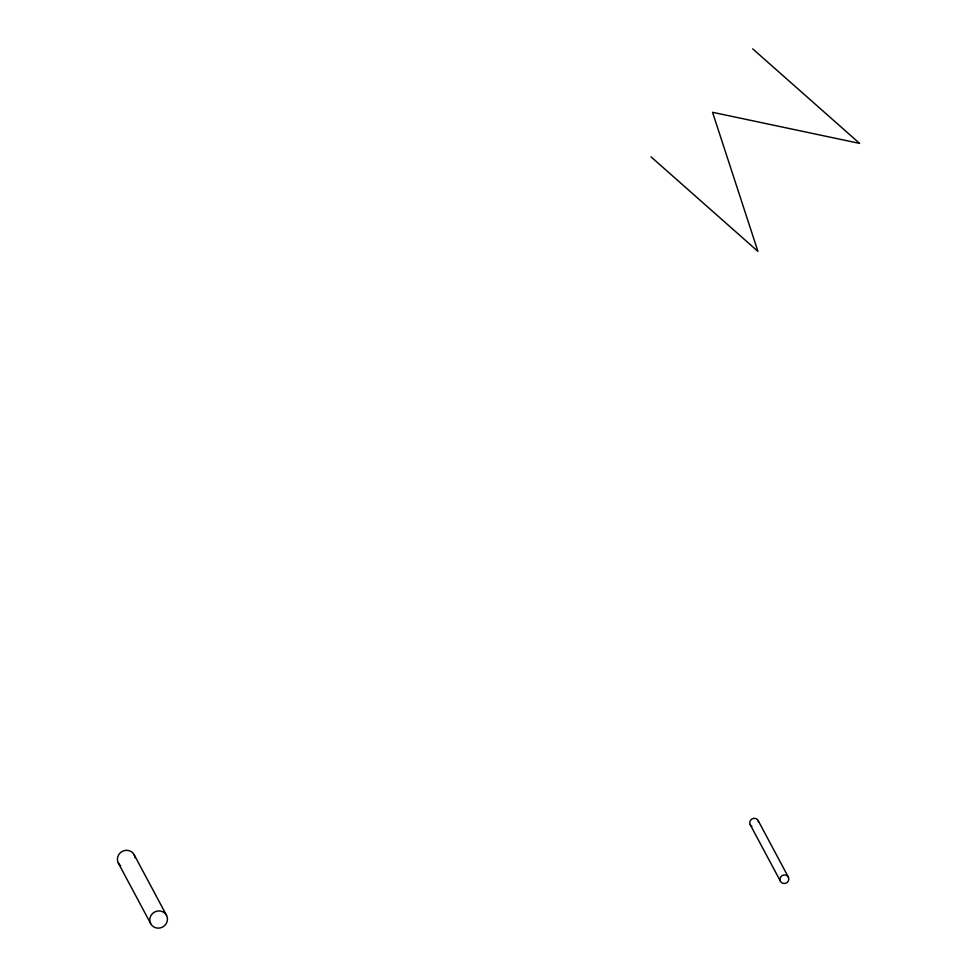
<?xml version="1.0" encoding="UTF-8"?>
<svg xmlns="http://www.w3.org/2000/svg" width="977" height="977" viewBox="0 0 977 977"><rect width="100%" height="100%" fill="white"/><g stroke="black" fill="none" stroke-linecap="round" stroke-linejoin="round"><path stroke-width="1.47" d="M752.705 48.85L859.613 143.399L712.551 112.294L757.932 251.382L651.012 156.845M758.152 820.57L788.378 877.163A4.47 4.262 -28.1 0 1 784.091 883.513A4.47 4.262 -28.1 0 1 780.733 876.955A4.47 4.262 -28.1 0 1 788.378 877.163M750.202 824.649L780.428 881.254M134.191 854.802L166.578 915.449A8.952 8.512 -28.1 0 1 157.993 928.15A8.952 8.512 -28.1 0 1 151.276 915.022A8.952 8.512 -28.1 0 1 166.578 915.449M118.278 862.984L150.666 923.631M751.875 826.383A4.47 4.262 -28.1 0 1 751.96 818.97A4.47 4.262 -28.1 0 1 758.604 822.329M120.611 865.756A8.952 8.512 -28.1 0 1 122.076 851.468A8.952 8.512 -28.1 0 1 135.046 857.708"/></g></svg>
